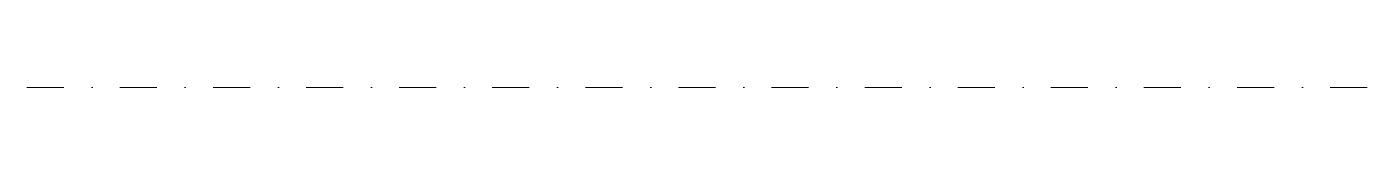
# Model space of a CAD drawing. Header units: metres. Extents: x -15 to 215, y 0 to 0.
import ezdxf

# ---------------------------------------------------------------- set-up
doc = ezdxf.new("R2010")
doc.units = ezdxf.units.M
doc.linetypes.add('Dash dot', pattern=[15.875, 6.35, -4.7625, 0, -4.7625])
doc.layers.add('A-DETL-GENF', color=92, linetype='Continuous', lineweight=18)

# ---------------------------------------------------------------- blocks, each defined once
blk = doc.blocks.new('00 Afbreeklijn 0 s l - Type 1-2384940-00_0 Basismaterialen')
at = {"layer": 'A-DETL-GENF', "linetype": 'Dash dot'}
blk.add_line((215, 0), (-15, 0), dxfattribs=at)

msp = doc.modelspace()

# ---------------------------------------------------------------- block references
msp.add_blockref('00 Afbreeklijn 0 s l - Type 1-2384940-00_0 Basismaterialen', (0, 0))

doc.saveas('drawing.dxf')
